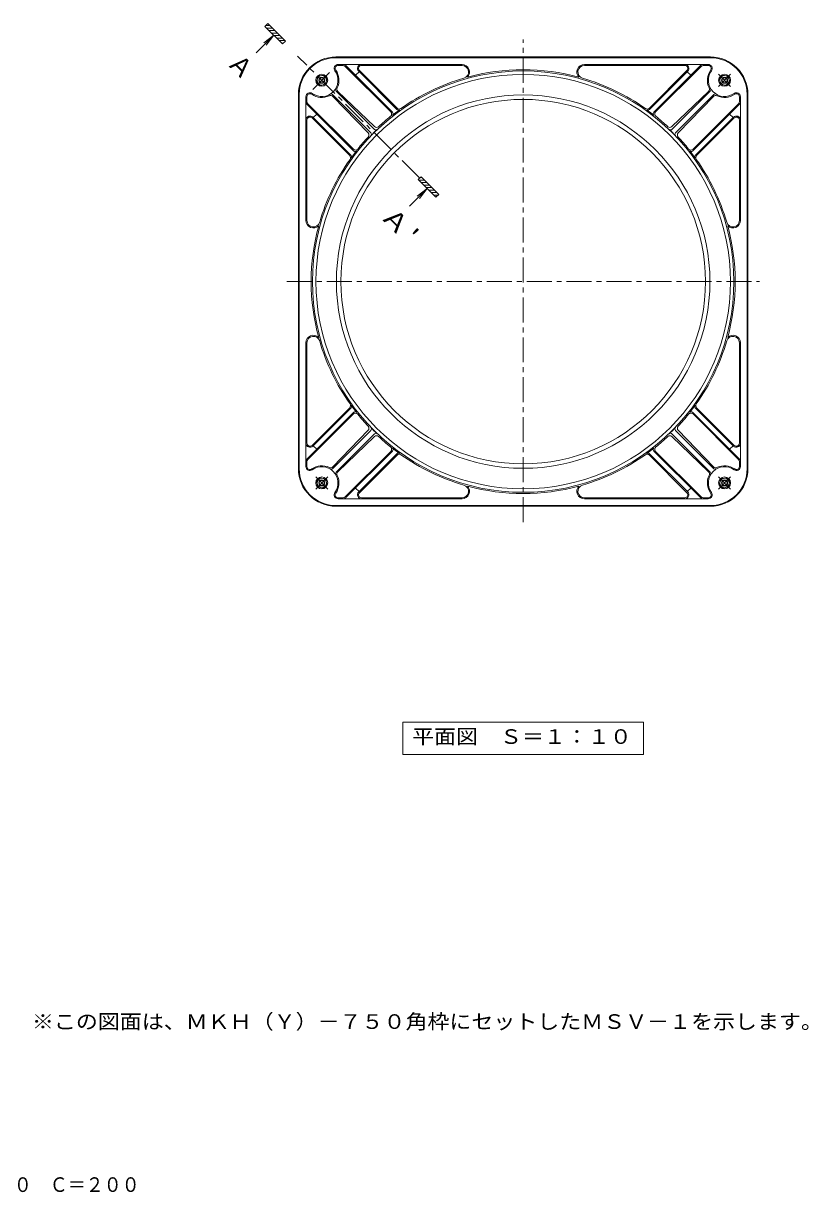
# Model space of a CAD drawing. Units: millimetres on the paper, enlarged 2 times, with parts at other scales. Extents: x -334 to 329, y -273 to 242.
# Drawn here: x 14.1 to 328.6, y -272.7 to 196.1 of the extents above; entities that cross this region are included whole.
import ezdxf
from ezdxf.enums import TextEntityAlignment as Align

# ---------------------------------------------------------------- set-up
doc = ezdxf.new("R2010")
doc.units = ezdxf.units.MM
doc.header["$LTSCALE"] = 2
doc.linetypes.add('CHAIN1', pattern=[8, 5, -1, 1, -1])
for name, color, linetype, lineweight in [('1-4', 7, 'Continuous', 9), ('2-0', 2, 'Continuous', 9), ('2-1', 2, 'Continuous', 9), ('2-3', 4, 'Continuous', 9), ('2-4', 7, 'Continuous', 9)]:
    doc.layers.add(name, color=color, linetype=linetype, lineweight=lineweight)
doc.layers.add('1-5', color=4, linetype='Continuous')
doc.styles.add('ＭＳ ゴシック', font='')
doc.styles.get('ＭＳ ゴシック').set_extended_font_data('MS Gothic')

msp = doc.modelspace()

# ---------------------------------------------------------------- linework, layer by layer
at = {"layer": '2-0'}
for p, q in [((132.046, 174.854), (131.478, 172.735)), ((135.143, 171.757), (135.711, 173.876)), ((293.359, 171.757), (292.792, 173.876)), ((296.457, 174.854), (297.024, 172.735)), ((131.478, 172.735), (133.024, 171.189)), ((135.143, 171.757), (133.024, 171.189)), ((293.359, 171.757), (295.479, 171.189)), ((297.024, 172.735), (295.479, 171.189)), ((131.478, 12.562), (133.024, 14.108)), ((135.143, 13.54), (133.024, 14.108)), ((293.359, 13.54), (295.479, 14.108)), ((297.024, 12.562), (295.479, 14.108)), ((132.046, 10.443), (131.478, 12.562)), ((135.143, 13.54), (135.711, 11.421)), ((293.359, 13.54), (292.792, 11.421)), ((296.457, 10.443), (297.024, 12.562))]:
    msp.add_line(p, q, dxfattribs=at)
for points in [[(132.046, 174.854), (134.165, 175.422), (135.711, 173.876)], [(296.457, 174.854), (294.337, 175.422), (292.792, 173.876)], [(132.046, 10.443), (134.165, 9.875), (135.711, 11.421)], [(296.457, 10.443), (294.337, 9.875), (292.792, 11.421)]]:
    msp.add_lwpolyline(points, dxfattribs=at)
for centre, radius in [((133.597, 173.303), 1.9), ((133.594, 173.305), 1.2), ((133.594, 173.305), 1.011), ((294.905, 173.303), 1.9), ((294.908, 173.305), 1.2), ((294.908, 173.305), 1.011), ((133.597, 11.995), 1.9), ((133.594, 11.992), 1.2), ((133.594, 11.992), 1.011), ((294.905, 11.995), 1.9), ((294.908, 11.992), 1.2), ((294.908, 11.992), 1.011)]:
    msp.add_circle(centre, radius, dxfattribs=at)
at = {"layer": '2-1', "linetype": 'CHAIN1'}
for p, q in [((214.251, -3.68), (214.251, 189.709)), ((172.814, 134.086), (123.883, 183.017)), ((129.962, 169.673), (136.702, 176.414)), ((292.476, 170.874), (297.339, 175.737)), ((297.339, 170.874), (292.476, 175.737)), ((119.662, 92.649), (308.841, 92.649)), ((136.026, 14.423), (131.163, 9.56)), ((131.163, 14.423), (136.026, 9.56)), ((292.476, 14.423), (297.339, 9.56)), ((297.339, 14.423), (292.476, 9.56))]:
    msp.add_line(p, q, dxfattribs=at)
at = {"layer": '2-1'}
for p, q in [((139.251, 182.649), (289.251, 182.649)), ((139.251, 182.349), (289.251, 182.349)), ((140.16, 179.649), (189.751, 179.649)), ((142.145, 179.249), (140.16, 179.249)), ((142.993, 178.897), (161.228, 160.662)), ((161.932, 160.524), (143.276, 179.18)), ((149.499, 179.249), (189.751, 179.249)), ((288.342, 179.649), (238.751, 179.649)), ((279.004, 179.249), (238.751, 179.249)), ((266.57, 160.524), (285.226, 179.18)), ((285.509, 178.897), (267.274, 160.662)), ((286.358, 179.249), (288.342, 179.249)), ((147.114, 175.342), (148.528, 176.757)), ((163.707, 161.578), (148.367, 176.917)), ((148.65, 177.2), (163.726, 162.124)), ((279.852, 177.2), (264.776, 162.124)), ((264.795, 161.578), (280.135, 176.917)), ((281.388, 175.342), (279.974, 176.757)), ((154.655, 153.658), (139.304, 169.01)), ((154.679, 154.737), (140.031, 168.871)), ((273.823, 154.737), (288.471, 168.871)), ((273.847, 153.658), (289.198, 169.01)), ((124.251, 167.649), (124.251, 17.649)), ((124.551, 167.649), (124.551, 17.649)), ((127.251, 166.739), (127.251, 117.149)), ((127.651, 166.739), (127.651, 164.755)), ((153.241, 152.244), (137.89, 167.596)), ((152.162, 152.221), (138.028, 166.868)), ((275.261, 152.244), (290.612, 167.596)), ((276.34, 152.221), (290.474, 166.868)), ((300.851, 166.739), (300.851, 164.755)), ((301.251, 166.739), (301.251, 117.149)), ((303.951, 167.649), (303.951, 17.649)), ((304.251, 167.649), (304.251, 17.649)), ((146.376, 144.968), (127.72, 163.624)), ((146.238, 145.671), (128.003, 163.907)), ((131.557, 159.786), (130.143, 158.372)), ((282.126, 144.968), (300.782, 163.624)), ((282.264, 145.671), (300.5, 163.907)), ((296.945, 159.786), (298.359, 158.372)), ((127.651, 157.401), (127.651, 117.149)), ((144.776, 143.174), (129.7, 158.25)), ((145.322, 143.193), (129.982, 158.533)), ((283.18, 143.193), (298.52, 158.533)), ((283.726, 143.174), (298.803, 158.25)), ((300.851, 157.401), (300.851, 117.149)), ((127.251, 18.558), (127.251, 68.149)), ((127.651, 27.896), (127.651, 68.149)), ((300.851, 27.896), (300.851, 68.149)), ((301.251, 18.558), (301.251, 68.149)), ((146.376, 40.33), (127.72, 21.674)), ((146.238, 39.626), (128.003, 21.391)), ((144.776, 42.124), (129.7, 27.048)), ((145.322, 42.104), (129.982, 26.765)), ((282.126, 40.33), (300.782, 21.674)), ((282.264, 39.626), (300.5, 21.391)), ((283.18, 42.104), (298.52, 26.765)), ((283.726, 42.124), (298.803, 27.048)), ((153.241, 33.053), (137.89, 17.701)), ((152.162, 33.077), (138.028, 18.429)), ((275.261, 33.053), (290.612, 17.701)), ((276.34, 33.077), (290.474, 18.429)), ((154.655, 31.639), (139.304, 16.287)), ((154.679, 30.56), (140.031, 16.426)), ((273.823, 30.56), (288.471, 16.426)), ((273.847, 31.639), (289.198, 16.287)), ((131.557, 25.511), (130.143, 26.925)), ((142.993, 6.4), (161.228, 24.635)), ((161.932, 24.773), (143.276, 6.117)), ((163.707, 23.72), (148.367, 8.38)), ((264.795, 23.72), (280.135, 8.38)), ((266.57, 24.773), (285.226, 6.117)), ((285.509, 6.4), (267.274, 24.635)), ((296.945, 25.511), (298.359, 26.925)), ((127.651, 18.558), (127.651, 20.542)), ((148.65, 8.097), (163.726, 23.173)), ((279.852, 8.097), (264.776, 23.173)), ((300.851, 18.558), (300.851, 20.542)), ((147.114, 9.955), (148.528, 8.541)), ((281.388, 9.955), (279.974, 8.541)), ((142.145, 6.049), (140.16, 6.049)), ((140.16, 5.649), (189.751, 5.649)), ((149.499, 6.049), (189.751, 6.049)), ((279.004, 6.049), (238.751, 6.049)), ((288.342, 5.649), (238.751, 5.649)), ((286.358, 6.049), (288.342, 6.049)), ((139.251, 2.949), (289.251, 2.949)), ((139.251, 2.649), (289.251, 2.649))]:
    msp.add_line(p, q, dxfattribs=at)
for radius in [84.4, 83]:
    msp.add_circle((214.251, 92.649), radius, dxfattribs=at)
at = {"layer": '2-1', "color": 6, "lineweight": 5}
for centre in [(133.594, 173.305), (294.905, 173.302), (133.593, 11.991), (294.908, 11.992)]:
    msp.add_circle(centre, 2.4, dxfattribs=at)
at = {"layer": '2-1'}
for centre, radius, start, end in [((139.251, 167.649), 15, 90, 180), ((139.251, 167.649), 14.7, 90, 180), ((140.16, 178.049), 1.6, 90, 215.84338), ((140.16, 178.049), 1.2, 90, 215.8437), ((142.145, 178.049), 1.6, 45.00034, 90), ((142.145, 178.049), 1.2, 45.00034, 90), ((149.499, 178.049), 1.6, 90, 225), ((149.499, 178.049), 1.2, 90, 225), ((189.751, 176.649), 3, 315.69283, 90), ((189.751, 176.649), 2.6, 286.2603, 90), ((238.751, 176.649), 3, 90, 224.30545), ((238.751, 176.649), 2.6, 90, 253.7397), ((279.004, 178.049), 1.6, 315, 90), ((279.004, 178.049), 1.2, 315, 90), ((286.358, 178.049), 1.6, 90, 134.99966), ((286.358, 178.049), 1.2, 90, 134.99966), ((288.342, 178.049), 1.6, 324.15662, 90), ((288.342, 178.049), 1.2, 324.1563, 90), ((289.251, 167.649), 15, 0, 90), ((289.251, 167.649), 14.7, 0, 90), ((133.594, 173.306), 6.5, 234.15636, 35.84355), ((133.594, 173.306), 6.9, 333.84518, 35.84349), ((214.251, 92.649), 84.9, 106.26019, 125.23717), ((214.251, 92.649), 84.9, 74.7348, 105.26527), ((214.251, 92.649), 84.9, 54.76283, 73.73981), ((294.908, 173.306), 6.9, 144.15651, 206.15482), ((294.908, 173.306), 6.5, 144.15645, 305.84364), ((139.869, 169.576), 0.8, 149.27444, 225), ((140.865, 169.735), 1.2, 153.84502, 226.0218), ((287.637, 169.735), 1.2, 313.9782, 26.15498), ((288.633, 169.576), 0.8, 315, 30.72556), ((128.851, 166.739), 1.6, 54.15652, 180), ((128.851, 164.755), 1.6, 180, 225), ((128.851, 166.739), 1.2, 54.1563, 180), ((128.851, 164.755), 1.2, 180, 225), ((133.594, 173.306), 6.9, 234.15642, 296.15482), ((137.165, 166.035), 1.2, 43.9782, 116.15456), ((137.324, 167.03), 0.8, 45.0005, 120.72556), ((291.337, 166.035), 1.2, 63.84544, 136.0218), ((291.178, 167.03), 0.8, 59.27444, 134.9995), ((294.908, 173.306), 6.9, 243.84518, 305.84358), ((299.651, 166.739), 1.6, 0, 125.84348), ((299.651, 166.739), 1.2, 0, 125.8437), ((299.651, 164.755), 1.2, 315, 0), ((299.651, 164.755), 1.6, 315, 0), ((160.38, 159.813), 1.2, 308.73193, 45.00034), ((161.366, 159.958), 0.8, 308.15627, 45), ((214.251, 92.649), 84.8, 125.7226, 128.15645), ((164.272, 162.143), 0.8, 225.0005, 305.72264), ((164.575, 162.973), 1.2, 225.00034, 305.23698), ((263.928, 162.973), 1.2, 234.76302, 314.99966), ((214.251, 92.649), 84.8, 51.84355, 54.2774), ((264.23, 162.143), 0.8, 234.27736, 314.9995), ((267.136, 159.958), 0.8, 135, 231.84373), ((268.122, 159.813), 1.2, 134.99966, 231.26807), ((128.851, 157.401), 1.6, 44.99976, 180), ((128.851, 157.401), 1.2, 45, 180), ((155.512, 155.601), 1.2, 226.0218, 313.017), ((214.251, 92.649), 84.9, 128.73224, 133.017), ((214.251, 92.649), 84.9, 46.983, 51.26776), ((272.99, 155.601), 1.2, 226.983, 313.9782), ((299.651, 157.401), 1.6, 0, 135.00024), ((299.651, 157.401), 1.2, 0, 135), ((214.251, 92.649), 84.9, 136.98302, 141.26779), ((151.299, 151.387), 1.2, 316.98332, 43.9782), ((152.675, 151.679), 0.8, 316.20903, 45), ((214.251, 92.649), 84.5, 133.79088, 136.20915), ((155.221, 154.224), 0.8, 225, 313.79048), ((273.281, 154.224), 0.8, 226.20952, 315), ((214.251, 92.649), 84.5, 43.79085, 46.20912), ((275.827, 151.679), 0.8, 135, 223.79097), ((277.203, 151.387), 1.2, 136.0218, 223.017), ((214.251, 92.649), 84.9, 38.73221, 43.01698), ((147.086, 146.52), 1.2, 224.99966, 321.26807), ((281.416, 146.52), 1.2, 218.73193, 315.00034), ((214.251, 92.649), 84.9, 144.76285, 163.73982), ((143.927, 142.325), 1.2, 324.76302, 44.99966), ((144.756, 142.627), 0.8, 324.27719, 45), ((214.251, 92.649), 84.8, 141.84357, 144.27742), ((146.941, 145.533), 0.8, 225, 321.84317), ((214.251, 92.649), 84.8, 35.72258, 38.15643), ((281.561, 145.533), 0.8, 218.15683, 315), ((283.746, 142.627), 0.8, 135, 215.72281), ((284.575, 142.325), 1.2, 135.00034, 215.23698), ((214.251, 92.649), 84.9, 16.26018, 35.23715), ((130.251, 117.149), 3, 180, 314.30545), ((130.251, 117.149), 2.6, 180, 343.73975), ((214.251, 92.649), 84.9, 164.73482, 195.26518), ((298.251, 117.149), 2.6, 196.2603, 0), ((298.251, 117.149), 3, 225.69455, 0), ((214.251, 92.649), 84.9, 344.73482, 15.26518), ((130.251, 68.149), 3, 45.69455, 180), ((130.251, 68.149), 2.6, 16.26025, 180), ((298.251, 68.149), 2.6, 0, 163.7397), ((298.251, 68.149), 3, 0, 134.30545), ((214.251, 92.649), 84.9, 196.26018, 215.23715), ((214.251, 92.649), 84.9, 324.76285, 343.73982), ((143.927, 42.972), 1.2, 315.00034, 35.23698), ((144.756, 42.67), 0.8, 315, 35.72281), ((214.251, 92.649), 84.8, 215.72258, 218.15643), ((214.251, 92.649), 84.8, 321.84357, 324.27742), ((283.746, 42.67), 0.8, 144.27719, 225), ((284.575, 42.972), 1.2, 144.76302, 224.99966), ((147.086, 38.777), 1.2, 38.73193, 135.00034), ((146.941, 39.764), 0.8, 38.15683, 135), ((214.251, 92.649), 84.9, 218.73221, 223.01698), ((214.251, 92.649), 84.9, 316.98302, 321.26779), ((281.416, 38.777), 1.2, 44.99966, 141.26807), ((281.561, 39.764), 0.8, 45, 141.84317), ((151.299, 33.91), 1.2, 316.0218, 43.01668), ((152.675, 33.619), 0.8, 315, 43.79097), ((214.251, 92.649), 84.5, 223.79085, 226.20912), ((214.251, 92.649), 84.5, 313.79088, 316.20915), ((275.827, 33.619), 0.8, 136.20903, 225), ((277.203, 33.91), 1.2, 136.983, 223.9782), ((155.221, 31.073), 0.8, 46.20952, 135), ((155.512, 29.696), 1.2, 46.983, 133.9782), ((214.251, 92.649), 84.9, 226.983, 231.26776), ((214.251, 92.649), 84.9, 308.73224, 313.017), ((272.99, 29.696), 1.2, 46.0218, 133.017), ((273.281, 31.073), 0.8, 45, 133.79048), ((128.851, 27.896), 1.6, 180, 315.00024), ((128.851, 27.896), 1.2, 180, 315), ((160.38, 25.484), 1.2, 314.99966, 51.26807), ((161.366, 25.339), 0.8, 315, 51.84373), ((214.251, 92.649), 84.8, 231.84355, 234.2774), ((164.272, 23.154), 0.8, 54.27736, 134.9995), ((164.575, 22.325), 1.2, 54.76302, 134.99966), ((263.928, 22.325), 1.2, 45.00034, 125.23698), ((214.251, 92.649), 84.8, 305.7226, 308.15645), ((264.23, 23.154), 0.8, 45.0005, 125.72264), ((267.136, 25.339), 0.8, 128.15627, 225), ((268.122, 25.484), 1.2, 128.73193, 225.00034), ((299.651, 27.896), 1.6, 224.99976, 0), ((299.651, 27.896), 1.2, 225, 0), ((128.851, 20.542), 1.6, 135, 180), ((128.851, 20.542), 1.2, 135, 180), ((133.594, 11.992), 6.9, 63.84518, 125.84358), ((214.251, 92.649), 84.9, 234.76283, 253.73981), ((214.251, 92.649), 84.9, 286.26019, 305.23717), ((294.908, 11.992), 6.9, 54.15642, 116.15482), ((299.651, 20.542), 1.2, 0, 45), ((299.651, 20.542), 1.6, 0, 45), ((139.251, 17.649), 15, 180, 270), ((139.251, 17.649), 14.7, 180, 270), ((128.851, 18.558), 1.6, 180, 305.84348), ((128.851, 18.558), 1.2, 180, 305.8437), ((133.594, 11.992), 6.5, 324.15645, 125.84364), ((137.165, 19.262), 1.2, 243.84544, 316.0218), ((137.324, 18.267), 0.8, 239.27444, 314.9995), ((139.869, 15.722), 0.8, 135, 210.72556), ((133.594, 11.992), 6.9, 324.15651, 26.15482), ((140.865, 15.562), 1.2, 133.9782, 206.15498), ((294.908, 11.992), 6.9, 153.84518, 215.84349), ((294.908, 11.992), 6.5, 54.15636, 215.84355), ((287.637, 15.562), 1.2, 333.84502, 46.0218), ((288.633, 15.722), 0.8, 329.27444, 45), ((289.251, 17.649), 14.7, 270, 0), ((289.251, 17.649), 15, 270, 0), ((291.337, 19.262), 1.2, 223.9782, 296.15456), ((291.178, 18.267), 0.8, 225.0005, 300.72556), ((299.651, 18.558), 1.6, 234.15652, 0), ((299.651, 18.558), 1.2, 234.1563, 0), ((189.751, 8.649), 2.6, 270, 73.7397), ((189.751, 8.649), 3, 270, 44.30717), ((214.251, 92.649), 84.9, 254.73473, 285.2652), ((238.751, 8.649), 3, 135.69455, 270), ((238.751, 8.649), 2.6, 106.2603, 270), ((140.16, 7.249), 1.6, 144.15662, 270), ((140.16, 7.249), 1.2, 144.1563, 270), ((142.145, 7.249), 1.2, 270, 314.99966), ((142.145, 7.249), 1.6, 270, 314.99966), ((149.499, 7.249), 1.6, 135, 270), ((149.499, 7.249), 1.2, 135, 270), ((279.004, 7.249), 1.6, 270, 45), ((279.004, 7.249), 1.2, 270, 45), ((286.358, 7.249), 1.6, 225.00034, 270), ((286.358, 7.249), 1.2, 225.00034, 270), ((288.342, 7.249), 1.6, 270, 35.84338), ((288.342, 7.249), 1.2, 270, 35.8437)]:
    msp.add_arc(centre, radius, start, end, dxfattribs=at)
at = {"layer": '2-3'}
for radius in [74.8, 73]:
    msp.add_circle((214.251, 92.649), radius, dxfattribs=at)
at = {"layer": '2-4'}
for p, q in [((111.981, 196.097), (110.803, 194.918)), ((117.874, 187.847), (110.803, 194.918)), ((111.109, 195.225), (112.853, 195.225)), ((111.496, 194.225), (113.853, 194.225)), ((119.052, 189.026), (111.981, 196.097)), ((112.496, 193.225), (114.853, 193.225)), ((113.496, 192.225), (115.853, 192.225)), ((114.338, 191.383), (107.267, 184.312)), ((114.338, 191.383), (110.372, 188.339)), ((114.338, 191.383), (111.295, 187.416)), ((114.496, 191.225), (116.853, 191.225)), ((115.496, 190.225), (117.853, 190.225)), ((116.496, 189.225), (118.853, 189.225)), ((117.496, 188.225), (118.251, 188.225)), ((117.874, 187.847), (119.052, 189.026)), ((173.403, 134.675), (172.224, 133.497)), ((179.295, 126.426), (172.224, 133.497)), ((172.396, 133.325), (174.753, 133.325)), ((173.052, 134.325), (173.753, 134.325)), ((173.396, 132.325), (175.753, 132.325)), ((180.474, 127.604), (173.403, 134.675)), ((174.396, 131.325), (176.753, 131.325)), ((175.76, 129.961), (168.689, 122.89)), ((175.76, 129.961), (171.793, 126.918)), ((175.76, 129.961), (172.716, 125.995)), ((175.396, 130.325), (177.753, 130.325)), ((176.396, 129.325), (178.753, 129.325)), ((177.396, 128.325), (179.753, 128.325)), ((178.396, 127.325), (180.194, 127.325)), ((179.295, 126.426), (180.474, 127.604))]:
    msp.add_line(p, q, dxfattribs=at)
at = {"layer": '2-4', "color": 2}
msp.add_lwpolyline([(166.051, -96.801), (166.051, -83.801), (262.452, -83.801), (262.452, -96.801)], close=True, dxfattribs=at)

# ---------------------------------------------------------------- texts
at = {"layer": '1-4', "color": 2, "style": 'ＭＳ ゴシック', "width": 1.1}
msp.add_text('※この図面は、ＭＫＨ（Ｙ）－７５０角枠にセットしたＭＳＶ－１を示します。', height=5.865, dxfattribs=at).set_placement((17.505, -208.486), align=Align.BOTTOM_LEFT)
at = {"layer": '1-5', "style": 'ＭＳ ゴシック', "width": 0.9}
msp.add_text('打込型マンホール鉄蓋\u3000サポートＶ\u3000ＭＳＶ－１－７５０\u3000Ｃ＝２００', height=5.865, dxfattribs=at).set_placement((-169.737, -273.802), align=Align.BOTTOM_LEFT)
at = {"layer": '2-4', "color": 3, "style": 'ＭＳ ゴシック'}
msp.add_text('Ａ', height=7.331, rotation=315, dxfattribs=at).set_placement((93.611, 178.374), align=Align.BOTTOM_LEFT)
at = {"layer": '2-4', "color": 3, "style": 'ＭＳ ゴシック', "width": 1.15}
msp.add_text("Ａ'", height=7.331, rotation=315, dxfattribs=at).set_placement((155.032, 116.953), align=Align.BOTTOM_LEFT)
at = {"layer": '2-4', "color": 2, "style": 'ＭＳ ゴシック', "width": 1.1}
msp.add_text('平面図\u3000Ｓ＝１：１０', height=5.865, dxfattribs=at).set_placement((169.751, -94.301), align=Align.BOTTOM_LEFT)

doc.saveas('drawing.dxf')
